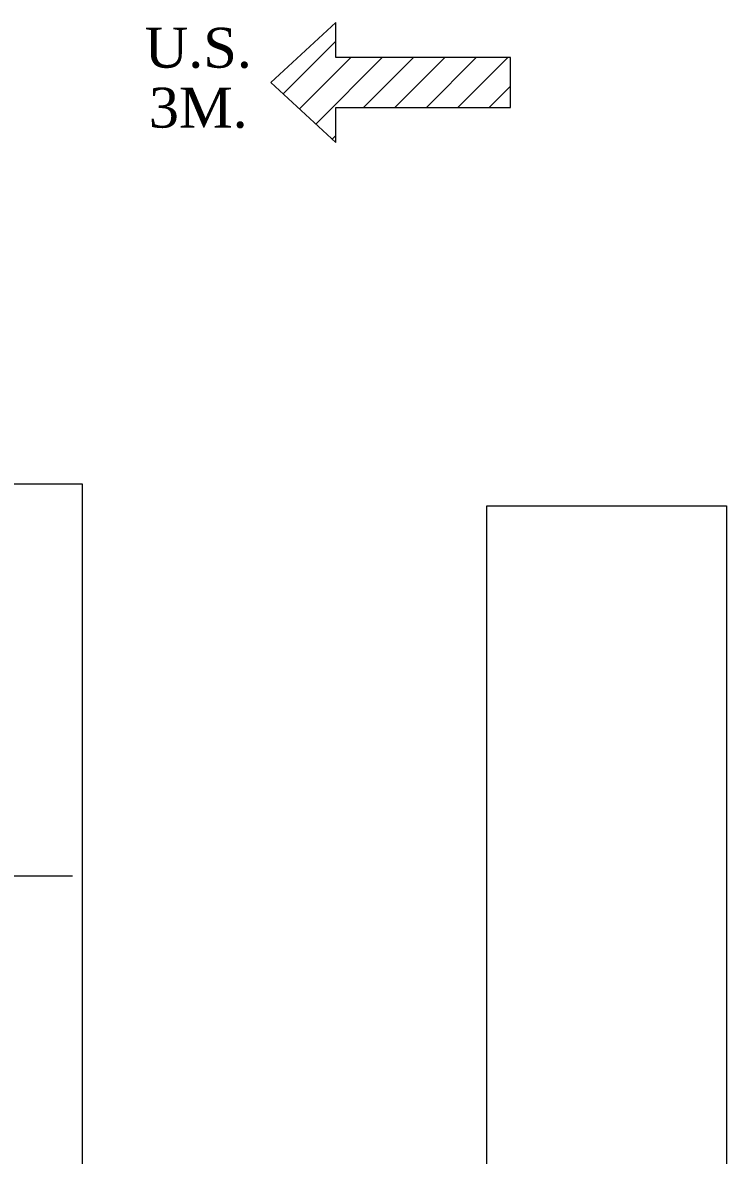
# Model space of a CAD drawing. Header units: millimetres. Extents: x 8265 to 78888, y 1905 to 34251.
# Drawn here: x 40197 to 40550, y 23630 to 24197 of the extents above; entities that cross this region are included whole.
import ezdxf
from ezdxf.enums import TextEntityAlignment as Align

# ---------------------------------------------------------------- set-up
doc = ezdxf.new("R2010")
doc.units = ezdxf.units.MM
for name, color, linetype, lineweight in [('410_STRUTTURE_001-AM_0', 7, 'Continuous', 0), ('461_SCHEMATICO_0', 11, 'Continuous', 0), ('480_CAMPITURE_SIMB_REI_001-AM_0', 30, 'Continuous', 0)]:
    doc.layers.add(name, color=color, linetype=linetype, lineweight=lineweight)
doc.styles.add('ROMANTIC', font='romantic.ttf')

# ---------------------------------------------------------------- blocks, each defined once
blk = doc.blocks.new('FRECCIA US ORIZZONTALE')
h = blk.add_hatch()
h.set_pattern_fill('ANSI31', color=256, scale=7, style=0)
h.set_pattern_definition([(45, (-5619.863, -3114.928), (-15.71545, 15.71545), [])])
h.paths.add_polyline_path([(0, 0), (-60, 65), (-25, 65), (-25, 240), (25, 240), (25, 65), (60, 65)])
blk.add_lwpolyline([(0, 0), (-60, 65), (-25, 65), (-25, 240), (25, 240), (25, 65), (60, 65)], close=True)
blk = doc.blocks.new('US')
at = {"rotation": 270}
blk.add_blockref('FRECCIA US ORIZZONTALE', (50, 0), dxfattribs=at)

msp = doc.modelspace()

# ---------------------------------------------------------------- linework, layer by layer
at = {"layer": '410_STRUTTURE_001-AM_0'}
msp.add_line((40222.2, 23769.67), (40072.37, 23769.68), dxfattribs=at)
at = {"layer": '461_SCHEMATICO_0'}
for points in [[(40226.99, 22408.51), (40164.98, 22408.51), (40164.98, 23966.08), (40226.99, 23966.08)], [(40429.59, 23954.94), (40549.59, 23954.94), (40549.59, 22434.94), (40429.59, 22434.94)]]:
    msp.add_lwpolyline(points, close=True, dxfattribs=at)

# ---------------------------------------------------------------- block references
at = {"layer": '480_CAMPITURE_SIMB_REI_001-AM_0', "xscale": -0.5, "yscale": 0.5, "zscale": 0.5, "rotation": 180}
msp.add_blockref('US', (40296.51, 24166.91), dxfattribs=at)

# ---------------------------------------------------------------- texts
at = {"layer": '480_CAMPITURE_SIMB_REI_001-AM_0', "linetype": 'Continuous', "style": 'ROMANTIC'}
for s, p in [('U.S.', (40285.18, 24184.38)), ('3M.', (40285.18, 24154.38))]:
    msp.add_text(s, height=20, dxfattribs=at).set_placement(p, align=Align.MIDDLE_CENTER)

doc.saveas('drawing.dxf')
